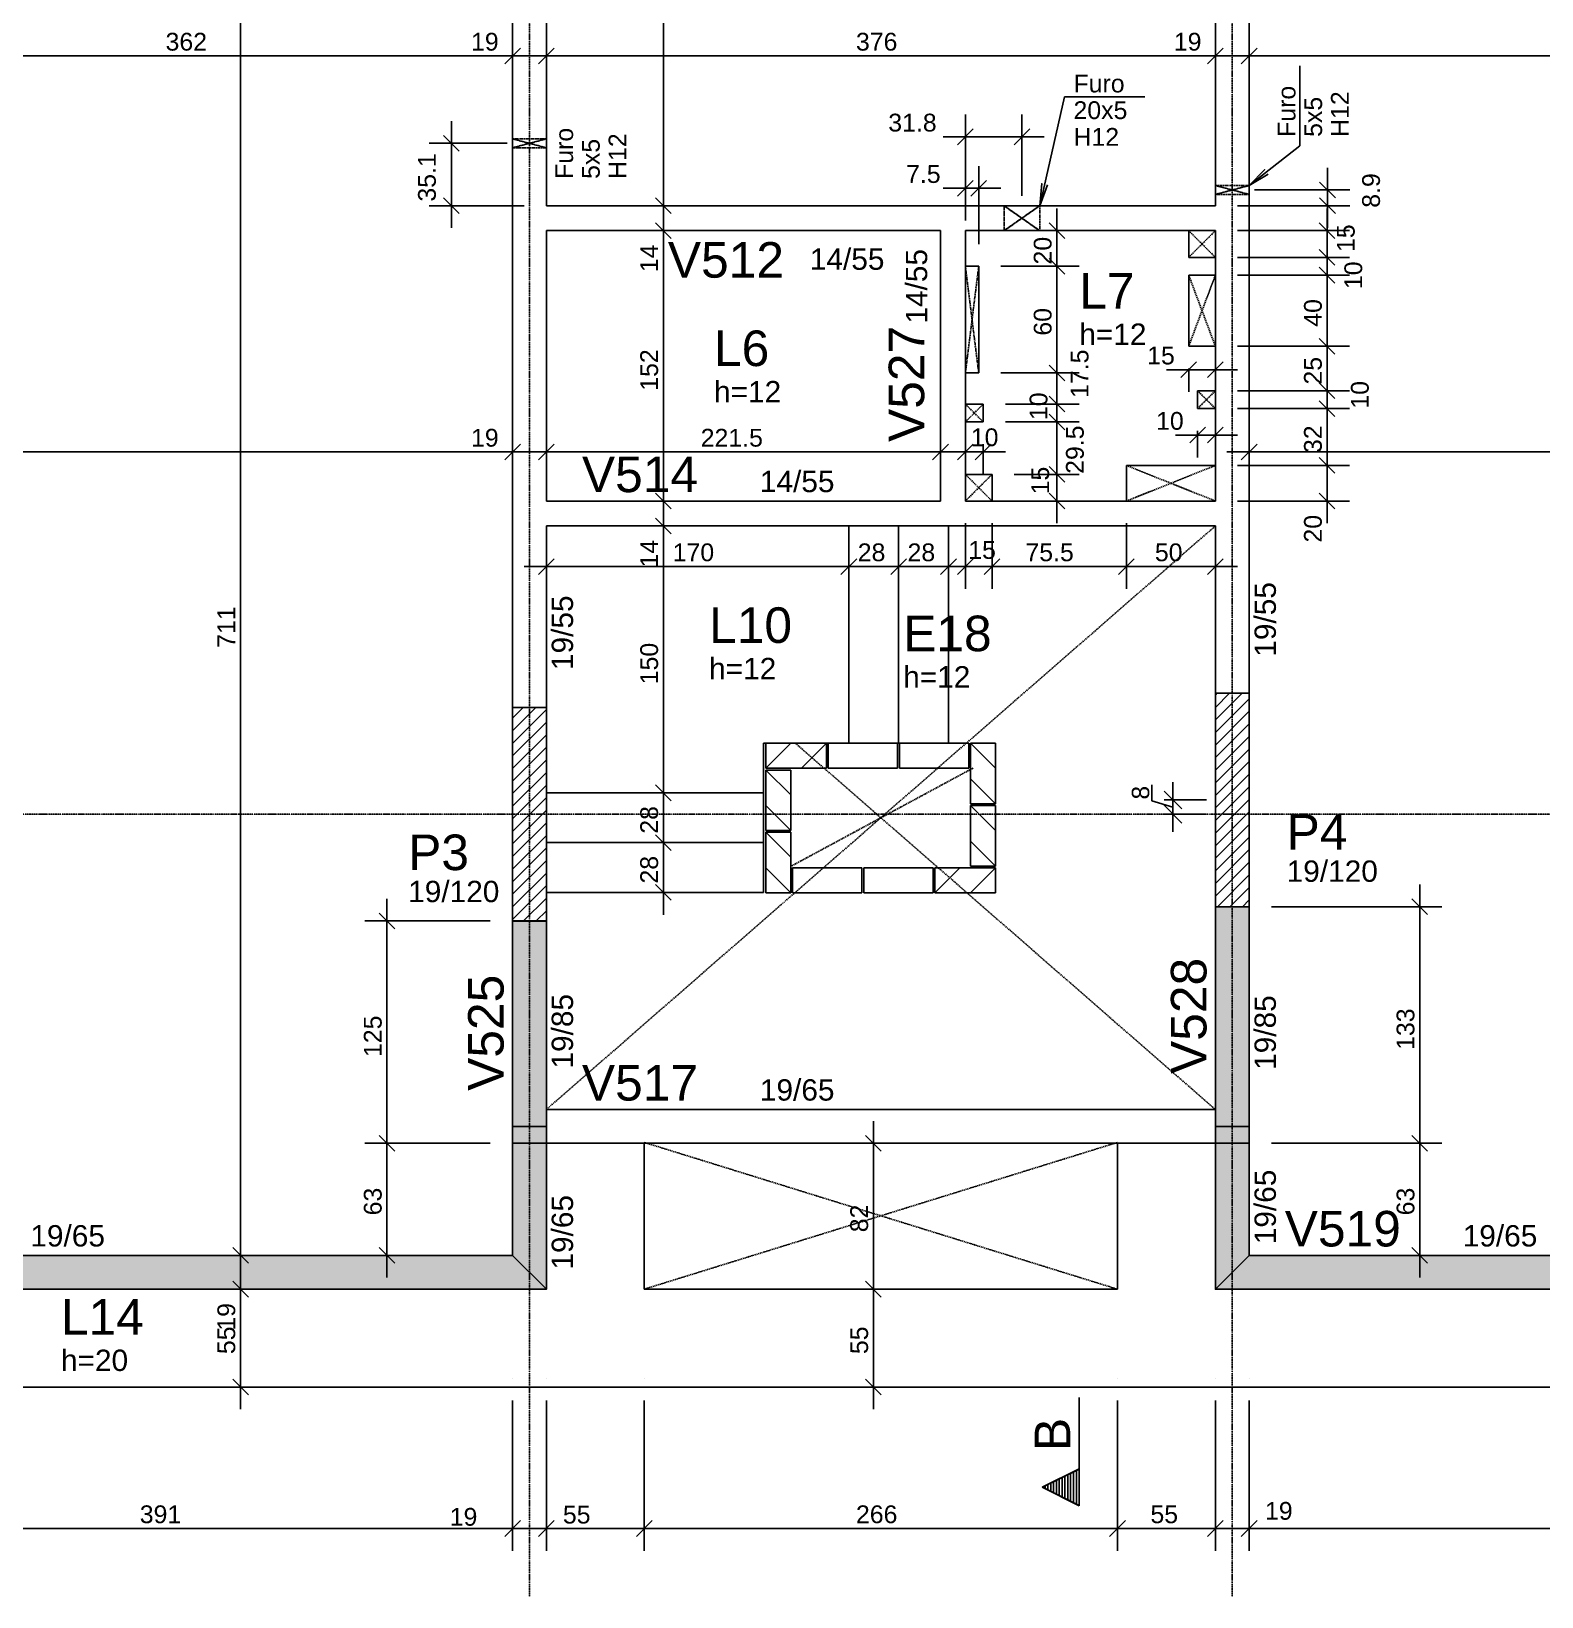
# Model space of a CAD drawing. Extents: x 37185 to 43130, y -8131 to -3914.
# Drawn here: x 38910 to 39759, y -6276 to -5396 of the extents above; entities that cross this region are included whole.
import ezdxf

# ---------------------------------------------------------------- set-up
doc = ezdxf.new("R2010")
doc.units = 0
doc.header["$MEASUREMENT"] = 0
doc.linetypes.add('ESTILO_TQS_0001', pattern=[1, 0.7, -0.3])
doc.linetypes.add('ESTILO_TQS_0004', pattern=[1.12, 0.5, -0.2, 0.01, -0.2, 0.01, -0.2])
doc.layers.get('0').update_dxf_attribs({"linetype": 'CONTINUOUS'})
doc.layers.get('Defpoints').update_dxf_attribs({"linetype": 'CONTINUOUS'})
for name, color, linetype in [('37', 4, 'CONTINUOUS'), ('39', 74, 'CONTINUOUS'), ('42', 3, 'CONTINUOUS'), ('43', 3, 'CONTINUOUS'), ('44', 3, 'CONTINUOUS'), ('45', 2, 'CONTINUOUS'), ('46', 2, 'CONTINUOUS'), ('47', 2, 'CONTINUOUS'), ('53', 242, 'CONTINUOUS'), ('54', 242, 'CONTINUOUS'), ('55', 12, 'CONTINUOUS'), ('56', 51, 'CONTINUOUS'), ('70', 160, 'CONTINUOUS'), ('73', 2, 'CONTINUOUS'), ('75', 9, 'CONTINUOUS'), ('79', 12, 'CONTINUOUS'), ('80', 6, 'CONTINUOUS'), ('81', 2, 'CONTINUOUS'), ('82', 252, 'CONTINUOUS')]:
    doc.layers.add(name, color=color, linetype=linetype)
doc.layers.add('WP_BLOCOS', color=4, linetype='CONTINUOUS', lineweight=13)
doc.layers.add('WP_EST', color=9, linetype='CONTINUOUS', lineweight=13)
doc.styles.add('Arial_2mm 1-50', font='arial.ttf', dxfattribs={"height": 9.835329})
doc.styles.add('TQS_ARIAL', font='arial.ttf')
doc.dimstyles.new('Diagonal 2mm 1-50', dxfattribs={"dimscale": 30.48, "dimtxt": 9.835329, "dimasz": 0.328084, "dimexe": 0.164042, "dimexo": 0.164042, "dimgap": 0.04101, "dimtad": 1, "dimdsep": 46, "dimtxsty": 'Arial_2mm 1-50', "dimblk1": 'OBLIQUE', "dimblk2": 'OBLIQUE', "dimsah": 1, "dimcen": 0.09, "dimadec": 8, "dimazin": 0, "dimtfac": 1, "dimtdec": 8, "dimtmove": 1, "dimatfit": 0, "dimfxl": 1, "dimtvp": 1, "dimtfillclr": 256, "dimtolj": 1, "dimtzin": 0, "dimarcsym": 2})

# ---------------------------------------------------------------- blocks, each defined once
blk = doc.blocks.new('BL 14x34 - BL 14x34-2802784-1ª FIADA')
at = {"layer": 'WP_BLOCOS'}
for p, q in [((-17, -7), (-3, 7)), ((17, 7), (-17, 7)), ((-17, 7), (-17, -7)), ((-17, -7), (-17, 7)), ((-17, 7), (17, 7)), ((-17, 7), (-17, 7)), ((3, -7), (17, 7)), ((17, -7), (17, 7)), ((17, 7), (17, -7)), ((17, 7), (17, 7)), ((-17, -7), (17, -7)), ((17, -7), (-17, -7)), ((-17, -7), (-17, -7)), ((17, -7), (17, -7))]:
    blk.add_line(p, q, dxfattribs=at)
blk = doc.blocks.new('BL 14x39 - BL 14x39-2803532-1ª FIADA')
at = {"layer": 'WP_BLOCOS'}
for p, q in [((19.5, 7), (-19.5, 7)), ((-19.5, 7), (-19.5, -7)), ((-19.5, -7), (-19.5, 7)), ((-19.5, 7), (19.5, 7)), ((-19.5, 7), (-19.5, 7)), ((19.5, -7), (19.5, 7)), ((19.5, 7), (19.5, -7)), ((19.5, 7), (19.5, 7)), ((-19.5, -7), (19.5, -7)), ((19.5, -7), (-19.5, -7)), ((-19.5, -7), (-19.5, -7)), ((19.5, -7), (19.5, -7))]:
    blk.add_line(p, q, dxfattribs=at)
blk = doc.blocks.new('MODULACAO-SUBS2')
at = {"layer": 'WP_EST'}
for p, rotation in [((39479.97, -8624.72), 180), ((39584.97, -8634.72), 90.00000000000001), ((39469.97, -8649.72), 90.00000000000001), ((39584.97, -8669.72), 90.00000000000001), ((39469.97, -8684.72), 90.00000000000001), ((39574.97, -8694.72), 180)]:
    blk.add_blockref('BL 14x34 - BL 14x34-2802784-1ª FIADA', p, dxfattribs=dict(at, rotation=rotation))
for p in [(39517.47, -8624.72), (39557.47, -8624.72), (39497.47, -8694.72), (39537.47, -8694.72)]:
    blk.add_blockref('BL 14x39 - BL 14x39-2803532-1ª FIADA', p, dxfattribs=at)
blk = doc.blocks.new('_Oblique')
at = {"color": 0, "linetype": 'ByBlock', "lineweight": -2}
blk.add_line((-0.5, -0.5), (0.5, 0.5), dxfattribs=at)
blk = doc.blocks.new('*D79')
at = {"layer": '55', "color": 0, "linetype": 'Continuous', "lineweight": -2}
for p, q in [((39539.51, -5819.47), (39539.51, -5828.45)), ((39551.4, -5828.02), (39551.4, -5818.02)), ((39539.51, -5828.45), (39551.4, -5832.02)), ((39570.25, -5828.02), (39546.4, -5828.02)), ((39551.4, -5828.02), (39551.4, -5836.02)), ((39570.25, -5836.02), (39546.4, -5836.02)), ((39551.4, -5836.02), (39551.4, -5846.02))]:
    blk.add_line(p, q, dxfattribs=at)
at = {"layer": 'Defpoints', "color": 0, "linetype": 'Continuous'}
for p in [(39575.25, -5828.02), (39551.4, -5836.02), (39575.25, -5836.02)]:
    blk.add_point(p, dxfattribs=at)
at = {"layer": '55', "color": 0, "linetype": 'Continuous', "lineweight": -2, "xscale": 10, "yscale": 10, "zscale": 10}
for p, rotation in [((39551.4, -5828.02), 270), ((39551.4, -5836.02), 90)]:
    blk.add_blockref('_Oblique', p, dxfattribs=dict(at, rotation=rotation))
at = {"layer": '55', "color": 0, "linetype": 'Continuous', "insert": (39533.24, -5823.96), "char_height": 9.835, "attachment_point": 5, "rotation": 90, "style": 'Arial_2mm 1-50'}
blk.add_mtext('\\A1;8', dxfattribs=at)

msp = doc.modelspace()

# ---------------------------------------------------------------- linework, layer by layer
at = {"layer": '37', "linetype": 'Continuous'}
for points in [[(39199.249, -5494.05), (39199.249, -5363.524)], [(39575.249, -5363.524), (39575.249, -5494.05)], [(39180.249, -5373.024), (39180.249, -5501.05)], [(39594.249, -5501.05), (39594.249, -5373.024)], [(39427.749, -5494.05), (39199.249, -5494.05)], [(39575.249, -5494.05), (39427.749, -5494.05)], [(39180.249, -5501.05), (39180.249, -5667.024)], [(39594.249, -5667.024), (39594.249, -5501.05)], [(39199.249, -5660.024), (39199.249, -5508.05)], [(39199.249, -5508.05), (39420.749, -5508.05)], [(39420.749, -5508.05), (39420.749, -5660.024)], [(39434.749, -5508.05), (39575.249, -5508.05)], [(39434.749, -5660.024), (39434.749, -5508.05)], [(39575.249, -5508.05), (39575.249, -5660.024)], [(39420.749, -5660.024), (39199.249, -5660.024)], [(39575.249, -5660.024), (39434.749, -5660.024)], [(39180.249, -5667.024), (39180.249, -5776.026)], [(39199.249, -5776.026), (39199.249, -5674.024)], [(39199.249, -5674.024), (39427.749, -5674.024)], [(39427.749, -5674.024), (39575.249, -5674.024)], [(39575.249, -5674.024), (39575.249, -5768.018)], [(39594.249, -5768.018), (39594.249, -5667.024)], [(39575.249, -5888.018), (39575.249, -6002.024)], [(39594.249, -6011.524), (39594.249, -5888.018)], [(39180.249, -5896.026), (39180.249, -6011.524)], [(39199.249, -6002.024), (39199.249, -5896.026)], [(39575.249, -6002.024), (39199.249, -6002.024)], [(39180.249, -6011.524), (39180.249, -6084.025)], [(39594.249, -6084.025), (39594.249, -6011.524)], [(39180.249, -6021.024), (39199.249, -6021.024)], [(39199.249, -6103.025), (39199.249, -6021.024)], [(39199.249, -6021.024), (39575.249, -6021.024)], [(39575.249, -6021.024), (39575.249, -6103.025)], [(39594.249, -6021.024), (39575.249, -6021.024)], [(39180.249, -6084.025), (38789.249, -6084.025)], [(39985.249, -6084.025), (39594.249, -6084.025)], [(38770.249, -6103.025), (39199.249, -6103.025)], [(39575.249, -6103.025), (40004.249, -6103.025)]]:
    msp.add_lwpolyline(points, dxfattribs=at)
at = {"layer": '39', "linetype": 'Continuous'}
for p, q in [((39575.249, -5783.052), (39590.283, -5768.018)), ((39575.249, -5775.981), (39583.212, -5768.018)), ((39575.249, -5768.91), (39576.141, -5768.018)), ((39575.249, -5790.123), (39594.249, -5771.123)), ((39180.249, -5789.143), (39193.366, -5776.026)), ((39180.249, -5782.072), (39186.295, -5776.026)), ((39180.249, -5796.215), (39199.249, -5777.215)), ((39575.249, -5797.194), (39594.249, -5778.194)), ((39180.249, -5803.286), (39199.249, -5784.286)), ((39575.249, -5804.265), (39594.249, -5785.265)), ((39180.249, -5810.357), (39199.249, -5791.357)), ((39575.249, -5811.336), (39594.249, -5792.336)), ((39180.249, -5817.428), (39199.249, -5798.428)), ((39180.249, -5824.499), (39199.249, -5805.499)), ((39575.249, -5818.408), (39594.249, -5799.408)), ((39575.249, -5825.479), (39594.249, -5806.479)), ((39180.249, -5831.57), (39199.249, -5812.57)), ((39575.249, -5832.55), (39594.249, -5813.55)), ((39180.249, -5838.641), (39199.249, -5819.641)), ((39575.249, -5839.621), (39594.249, -5820.621)), ((39180.249, -5845.712), (39199.249, -5826.712)), ((39575.249, -5846.692), (39594.249, -5827.692)), ((39180.249, -5852.783), (39199.249, -5833.783)), ((39180.249, -5859.854), (39199.249, -5840.854)), ((39575.249, -5853.763), (39594.249, -5834.763)), ((39575.249, -5860.834), (39594.249, -5841.834)), ((39180.249, -5866.925), (39199.249, -5847.925)), ((39575.249, -5867.905), (39594.249, -5848.905)), ((39180.249, -5873.996), (39199.249, -5854.996)), ((39575.249, -5874.976), (39594.249, -5855.976)), ((39180.249, -5881.067), (39199.249, -5862.067)), ((39575.249, -5882.047), (39594.249, -5863.047)), ((39180.249, -5888.138), (39199.249, -5869.138)), ((39180.249, -5895.209), (39199.249, -5876.209)), ((39576.349, -5888.018), (39594.249, -5870.118)), ((39583.42, -5888.018), (39594.249, -5877.189)), ((39186.503, -5896.026), (39199.249, -5883.281)), ((39590.491, -5888.018), (39594.249, -5884.26)), ((39193.574, -5896.026), (39199.249, -5890.352))]:
    msp.add_line(p, q, dxfattribs=at)
for points in [[(39575.249, -5888.018), (39594.249, -5888.018), (39594.249, -5768.018), (39575.249, -5768.018), (39575.249, -5888.018)], [(39180.249, -5896.026), (39199.249, -5896.026), (39199.249, -5776.026), (39180.249, -5776.026), (39180.249, -5896.026)]]:
    msp.add_lwpolyline(points, dxfattribs=at)
at = {"layer": '53', "linetype": 'ESTILO_TQS_0001'}
for points in [[(39189.749, -5458.958), (39199.249, -5461.458), (39199.249, -5456.458), (39189.749, -5458.958), (39199.249, -5456.458), (39180.249, -5456.458), (39189.749, -5458.958), (39180.249, -5456.458), (39180.249, -5461.458), (39189.749, -5458.958), (39180.249, -5461.458), (39199.249, -5461.458), (39189.749, -5458.958)], [(39584.749, -5485.174), (39594.249, -5487.674), (39594.249, -5482.674), (39584.749, -5485.174), (39594.249, -5482.674), (39575.249, -5482.674), (39584.749, -5485.174), (39575.249, -5482.674), (39575.249, -5487.674), (39584.749, -5485.174), (39575.249, -5487.674), (39594.249, -5487.674), (39584.749, -5485.174)], [(39466.501, -5501.05), (39456.501, -5508.05), (39476.501, -5508.05), (39466.501, -5501.05), (39476.501, -5508.05), (39476.501, -5494.05), (39466.501, -5501.05), (39476.501, -5494.05), (39456.501, -5494.05), (39466.501, -5501.05), (39456.501, -5494.05), (39456.501, -5508.05), (39466.501, -5501.05)]]:
    msp.add_lwpolyline(points, dxfattribs=at)
at = {"layer": '56', "linetype": 'Continuous'}
for points in [[(39594.249, -6011.524), (39594.249, -5888.118), (39575.249, -5888.118), (39575.249, -6011.524), (39594.249, -6011.524)], [(39199.249, -6011.524), (39199.249, -5896.126), (39180.249, -5896.126), (39180.249, -6011.524), (39199.249, -6011.524)], [(39199.249, -6103.025), (39199.249, -6011.524), (39180.249, -6011.524), (39180.249, -6084.025), (39199.249, -6103.025)], [(39594.249, -6084.025), (39594.249, -6011.524), (39575.249, -6011.524), (39575.249, -6103.025), (39594.249, -6084.025)], [(38770.249, -6103.025), (39199.249, -6103.025), (39180.249, -6084.025), (38789.249, -6084.025), (38770.249, -6103.025)], [(39575.249, -6103.025), (40004.249, -6103.025), (39985.249, -6084.025), (39594.249, -6084.025), (39575.249, -6103.025)]]:
    msp.add_lwpolyline(points, dxfattribs=at)
for points in [[(39594.249, -6011.524), (39594.249, -5888.118), (39575.249, -5888.118)], [(39594.249, -6011.524), (39575.249, -5888.118), (39575.249, -6011.524)], [(39199.249, -6011.524), (39199.249, -5896.126), (39180.249, -5896.126)], [(39199.249, -6011.524), (39180.249, -5896.126), (39180.249, -6011.524)], [(39199.249, -6103.025), (39199.249, -6011.524), (39180.249, -6011.524)], [(39199.249, -6103.025), (39180.249, -6011.524), (39180.249, -6084.025)], [(39199.249, -6011.524), (39180.249, -6011.524), (39199.249, -6011.524)], [(39594.249, -6084.025), (39594.249, -6011.524), (39575.249, -6011.524)], [(39594.249, -6084.025), (39575.249, -6011.524), (39575.249, -6103.025)], [(39594.249, -6011.524), (39575.249, -6011.524), (39594.249, -6011.524)], [(38770.249, -6103.025), (39199.249, -6103.025), (39180.249, -6084.025)], [(38770.249, -6103.025), (39180.249, -6084.025), (38789.249, -6084.025)], [(39199.249, -6103.025), (39180.249, -6084.025), (39199.249, -6103.025)], [(39594.249, -6084.025), (39575.249, -6103.025), (39594.249, -6084.025)], [(39575.249, -6103.025), (40004.249, -6103.025), (39985.249, -6084.025)], [(39575.249, -6103.025), (39985.249, -6084.025), (39594.249, -6084.025)], [(39575.249, -6103.025), (39594.249, -6084.025), (39575.249, -6103.025)]]:
    msp.add_solid(points, dxfattribs=at)
at = {"layer": '70', "linetype": 'ESTILO_TQS_0004'}
for p, q in [((39189.749, -4438.149), (39189.749, -6275.869)), ((39584.749, -4438.149), (39584.749, -6275.869)), ((38152.366, -5836.024), (40561.112, -5836.024))]:
    msp.add_line(p, q, dxfattribs=at)
at = {"layer": '73', "linetype": 'Continuous'}
for points in [[(39397.249, -5674.024), (39397.249, -5796.024), (39369.249, -5796.024), (39369.249, -5674.024), (39397.249, -5674.024)], [(39425.249, -5674.024), (39425.249, -5796.024), (39397.249, -5796.024), (39397.249, -5674.024), (39425.249, -5674.024)], [(39321.249, -5824.024), (39321.249, -5852.024), (39199.249, -5852.024), (39199.249, -5824.024), (39321.249, -5824.024)], [(39321.249, -5852.024), (39321.249, -5880.024), (39199.249, -5880.024), (39199.249, -5852.024), (39321.249, -5852.024)]]:
    msp.add_lwpolyline(points, dxfattribs=at)
at = {"layer": '75', "linetype": 'Continuous'}
for p, q in [((39265.02, -5506.55), (39265.02, -5220.524)), ((39027.383, -6096.525), (39027.383, -5360.524)), ((39180.249, -5405.329), (39180.249, -5397.343)), ((39180.249, -5414.516), (39180.249, -5397.343)), ((39199.249, -5409.766), (39199.249, -5397.343)), ((39199.249, -5409.766), (39199.249, -5397.343)), ((39575.249, -5416.287), (39575.249, -5397.343)), ((39575.249, -5416.287), (39575.249, -5397.343)), ((39594.249, -5401.271), (39594.249, -5397.343)), ((38805.749, -5409.843), (39192.749, -5409.843)), ((39167.749, -5409.843), (39211.749, -5409.843)), ((39175.829, -5414.263), (39184.668, -5405.424)), ((39175.829, -5414.263), (39184.668, -5405.424)), ((39186.749, -5409.843), (39587.749, -5409.843)), ((39194.829, -5414.263), (39203.668, -5405.424)), ((39194.829, -5414.263), (39203.668, -5405.424)), ((39562.749, -5409.843), (39606.749, -5409.843)), ((39570.829, -5414.263), (39579.668, -5405.424)), ((39570.829, -5414.263), (39579.668, -5405.424)), ((39581.749, -5409.843), (39968.749, -5409.843)), ((39589.829, -5414.263), (39598.668, -5405.424)), ((39589.829, -5414.263), (39598.668, -5405.424)), ((39594.249, -5405.172), (39594.249, -5405.172)), ((39180.249, -5417.829), (39180.249, -5417.829)), ((39594.249, -5413.771), (39594.249, -5413.771)), ((39594.249, -5417.672), (39594.249, -5422.343)), ((39180.249, -5427.016), (39180.249, -5427.016)), ((39199.249, -5422.266), (39199.249, -5422.266)), ((39199.249, -5422.266), (39199.249, -5422.266)), ((39575.249, -5428.787), (39575.249, -5428.787)), ((39575.249, -5428.787), (39575.249, -5428.787)), ((39434.749, -5502.362), (39434.749, -5442.812)), ((39466.501, -5488.55), (39466.501, -5442.812)), ((39150.314, -5463.378), (39141.475, -5454.539)), ((39145.894, -5506.55), (39145.894, -5446.458)), ((39430.329, -5459.731), (39439.168, -5450.892)), ((39462.081, -5459.731), (39470.92, -5450.892)), ((39177.249, -5458.958), (39133.394, -5458.958)), ((39189.749, -5458.958), (39189.749, -5458.958)), ((39422.249, -5455.312), (39479.001, -5455.312)), ((39434.749, -5502.362), (39434.749, -5471.71)), ((39442.249, -5515.551), (39442.249, -5471.71)), ((39638.271, -5506.55), (39638.271, -5472.674)), ((39265.02, -5520.55), (39265.02, -5481.55)), ((39439.168, -5479.791), (39430.329, -5488.629)), ((39446.668, -5479.791), (39437.829, -5488.629)), ((39642.691, -5489.594), (39633.852, -5480.755)), ((39150.314, -5498.47), (39141.475, -5489.631)), ((39269.44, -5498.47), (39260.601, -5489.631)), ((39269.44, -5498.47), (39260.601, -5489.631)), ((39454.749, -5484.21), (39422.249, -5484.21)), ((39584.749, -5485.174), (39584.749, -5485.174)), ((39597.249, -5485.174), (39650.771, -5485.174)), ((39642.691, -5498.47), (39633.852, -5489.631)), ((39186.749, -5494.05), (39133.394, -5494.05)), ((39199.249, -5494.05), (39199.249, -5494.05)), ((39243.352, -5494.05), (39243.352, -5494.05)), ((39243.352, -5494.05), (39243.352, -5494.05)), ((39255.852, -5494.05), (39277.52, -5494.05)), ((39255.852, -5494.05), (39277.52, -5494.05)), ((39265.02, -5672.524), (39265.02, -5495.55)), ((39486.178, -5540.551), (39486.178, -5495.55)), ((39575.249, -5494.05), (39575.249, -5494.05)), ((39587.749, -5494.05), (39650.771, -5494.05)), ((39638.05, -5535.55), (39638.05, -5495.55)), ((39269.44, -5512.47), (39260.601, -5503.631)), ((39269.44, -5512.47), (39260.601, -5503.631)), ((39466.501, -5501.05), (39466.501, -5501.05)), ((39490.597, -5512.47), (39481.758, -5503.631)), ((39642.47, -5512.47), (39633.631, -5503.631)), ((39241.864, -5508.05), (39241.864, -5508.05)), ((39254.364, -5508.05), (39277.52, -5508.05)), ((39259.522, -5508.05), (39259.522, -5508.05)), ((39272.022, -5508.05), (39277.52, -5508.05)), ((39434.749, -5514.862), (39434.749, -5514.862)), ((39434.749, -5514.862), (39434.749, -5514.862)), ((39492.499, -5508.05), (39473.678, -5508.05)), ((39486.178, -5600.551), (39486.178, -5515.551)), ((39504.999, -5508.05), (39504.999, -5508.05)), ((39575.249, -5508.05), (39575.249, -5508.05)), ((39587.749, -5508.05), (39650.55, -5508.05)), ((39638.05, -5545.551), (39638.05, -5510.55)), ((39490.597, -5532.471), (39481.758, -5523.632)), ((39490.597, -5532.471), (39481.758, -5523.632)), ((39575.249, -5523.05), (39575.249, -5523.05)), ((39575.249, -5523.05), (39575.249, -5523.05)), ((39587.749, -5523.05), (39650.55, -5523.05)), ((39587.749, -5523.05), (39650.55, -5523.05)), ((39642.47, -5527.47), (39633.631, -5518.631)), ((39642.47, -5527.47), (39633.631, -5518.631)), ((39638.05, -5585.551), (39638.05, -5520.551)), ((39442.249, -5528.051), (39442.249, -5528.051)), ((39442.249, -5528.051), (39442.249, -5528.051)), ((39442.249, -5528.051), (39442.249, -5528.051)), ((39454.749, -5528.051), (39498.678, -5528.051)), ((39454.749, -5528.051), (39498.678, -5528.051)), ((39575.249, -5533.051), (39575.249, -5533.051)), ((39575.249, -5533.051), (39575.249, -5533.051)), ((39587.749, -5533.051), (39650.55, -5533.051)), ((39587.749, -5533.051), (39650.55, -5533.051)), ((39642.47, -5537.471), (39633.631, -5528.632)), ((39642.47, -5537.471), (39633.631, -5528.632)), ((39638.05, -5610.551), (39638.05, -5560.551)), ((39642.47, -5577.471), (39633.631, -5568.632)), ((39642.47, -5577.471), (39633.631, -5568.632)), ((39486.178, -5618.051), (39486.178, -5575.551)), ((39560.249, -5573.051), (39560.249, -5573.051)), ((39575.249, -5573.051), (39575.249, -5573.051)), ((39575.249, -5573.051), (39575.249, -5573.051)), ((39587.749, -5573.051), (39650.55, -5573.051)), ((39587.749, -5573.051), (39650.55, -5573.051)), ((39490.597, -5592.471), (39481.758, -5583.632)), ((39490.597, -5592.471), (39481.758, -5583.632)), ((39547.749, -5586.22), (39587.749, -5586.22)), ((39555.829, -5590.64), (39564.668, -5581.801)), ((39560.249, -5585.551), (39560.249, -5598.72)), ((39570.829, -5590.64), (39579.668, -5581.801)), ((39575.249, -5581.393), (39575.249, -5581.393)), ((39638.05, -5620.551), (39638.05, -5585.551)), ((39442.249, -5588.051), (39442.249, -5588.051)), ((39442.249, -5588.051), (39442.249, -5588.051)), ((39454.749, -5588.051), (39498.678, -5588.051)), ((39454.749, -5588.051), (39498.678, -5588.051)), ((39486.178, -5628.051), (39486.178, -5593.051)), ((39575.249, -5593.893), (39575.249, -5598.72)), ((39642.47, -5602.471), (39633.631, -5593.632)), ((39642.47, -5602.471), (39633.631, -5593.632)), ((39638.05, -5652.524), (39638.05, -5595.551)), ((39490.597, -5609.971), (39481.758, -5601.132)), ((39490.597, -5609.971), (39481.758, -5601.132)), ((39486.178, -5657.524), (39486.178, -5603.051)), ((39575.249, -5598.051), (39575.249, -5598.051)), ((39575.249, -5598.051), (39575.249, -5598.051)), ((39587.749, -5598.051), (39650.55, -5598.051)), ((39587.749, -5598.051), (39650.55, -5598.051)), ((39642.47, -5612.471), (39633.631, -5603.632)), ((39642.47, -5612.471), (39633.631, -5603.632)), ((39180.249, -5613.337), (39180.249, -5613.337)), ((39444.749, -5605.551), (39444.749, -5605.551)), ((39444.749, -5605.551), (39444.749, -5605.551)), ((39457.249, -5605.551), (39498.678, -5605.551)), ((39457.249, -5605.551), (39498.678, -5605.551)), ((39490.597, -5619.971), (39481.758, -5611.132)), ((39490.597, -5619.971), (39481.758, -5611.132)), ((39565.249, -5608.051), (39565.249, -5608.051)), ((39575.249, -5608.051), (39575.249, -5608.051)), ((39575.249, -5608.051), (39575.249, -5608.051)), ((39587.749, -5608.051), (39650.55, -5608.051)), ((39587.749, -5608.051), (39650.55, -5608.051)), ((39199.249, -5614.577), (39199.249, -5614.577)), ((39199.249, -5614.577), (39199.249, -5614.577)), ((39420.749, -5626.531), (39420.749, -5619.939)), ((39444.749, -5615.551), (39444.749, -5615.551)), ((39444.749, -5615.551), (39444.749, -5615.551)), ((39444.749, -5615.551), (39444.749, -5615.551)), ((39457.249, -5615.551), (39498.678, -5615.551)), ((39457.249, -5615.551), (39498.678, -5615.551)), ((39560.829, -5627.381), (39569.668, -5618.542)), ((39565.249, -5620.551), (39565.249, -5635.461)), ((39570.829, -5627.381), (39579.668, -5618.542)), ((39575.249, -5616.2), (39575.249, -5616.2)), ((39175.829, -5636.858), (39184.668, -5628.019)), ((39175.829, -5636.858), (39184.668, -5628.019)), ((39180.249, -5625.837), (39180.249, -5644.939)), ((39194.829, -5636.858), (39203.668, -5628.019)), ((39194.829, -5636.858), (39203.668, -5628.019)), ((39199.249, -5627.077), (39199.249, -5644.939)), ((39199.249, -5627.077), (39199.249, -5644.939)), ((39416.329, -5636.858), (39425.168, -5628.019)), ((39439.168, -5628.019), (39430.329, -5636.858)), ((39434.749, -5623.304), (39434.749, -5623.304)), ((39449.168, -5628.019), (39440.329, -5636.858)), ((39444.749, -5628.051), (39444.749, -5644.939)), ((39552.749, -5622.961), (39587.749, -5622.961)), ((39575.249, -5628.7), (39575.249, -5635.461)), ((39589.829, -5636.858), (39598.668, -5628.019)), ((39638.05, -5672.524), (39638.05, -5627.524)), ((38491.749, -5632.439), (39192.749, -5632.439)), ((39167.749, -5632.439), (39211.749, -5632.439)), ((39180.249, -5632.439), (39180.249, -5632.439)), ((39186.749, -5632.439), (39433.249, -5632.439)), ((39420.749, -5639.031), (39420.749, -5639.031)), ((39457.249, -5632.439), (39422.249, -5632.439)), ((39434.749, -5635.804), (39434.749, -5644.939)), ((39486.178, -5672.524), (39486.178, -5632.524)), ((39581.749, -5632.439), (40282.749, -5632.439)), ((39594.249, -5632.439), (39594.249, -5632.439)), ((39642.47, -5644.444), (39633.631, -5635.605)), ((39642.47, -5644.444), (39633.631, -5635.605)), ((39265.02, -5686.524), (39265.02, -5647.524)), ((39449.749, -5645.024), (39449.749, -5645.024)), ((39449.749, -5645.024), (39449.749, -5645.024)), ((39462.249, -5645.024), (39498.678, -5645.024)), ((39462.249, -5645.024), (39498.678, -5645.024)), ((39490.597, -5649.444), (39481.758, -5640.605)), ((39490.597, -5649.444), (39481.758, -5640.605)), ((39575.249, -5640.024), (39575.249, -5640.024)), ((39575.249, -5640.024), (39575.249, -5640.024)), ((39587.749, -5640.024), (39650.55, -5640.024)), ((39587.749, -5640.024), (39650.55, -5640.024)), ((39269.44, -5664.444), (39260.601, -5655.605)), ((39269.44, -5664.444), (39260.601, -5655.605)), ((39490.597, -5664.444), (39481.758, -5655.605)), ((39642.47, -5664.444), (39633.631, -5655.605)), ((39258.274, -5660.024), (39252.52, -5660.024)), ((39258.274, -5660.024), (39252.52, -5660.024)), ((39265.02, -5661.524), (39265.02, -5836.524)), ((39270.774, -5660.024), (39270.774, -5660.024)), ((39270.774, -5660.024), (39270.774, -5660.024)), ((39434.749, -5660.024), (39434.749, -5660.024)), ((39449.749, -5660.024), (39449.749, -5660.024)), ((39449.749, -5660.024), (39449.749, -5660.024)), ((39460.101, -5660.024), (39460.101, -5660.024)), ((39472.601, -5660.024), (39498.678, -5660.024)), ((39525.249, -5660.024), (39525.249, -5660.024)), ((39525.249, -5660.024), (39525.249, -5660.024)), ((39575.249, -5660.024), (39575.249, -5660.024)), ((39587.749, -5660.024), (39650.55, -5660.024)), ((39232.226, -5674.024), (39232.226, -5674.024)), ((39244.726, -5674.024), (39277.52, -5674.024)), ((39259.299, -5674.024), (39252.52, -5674.024)), ((39260.601, -5669.605), (39269.44, -5678.444)), ((39269.44, -5678.444), (39260.601, -5669.605)), ((39271.799, -5674.024), (39271.799, -5674.024)), ((39434.749, -5672.524), (39434.749, -5709.343)), ((39449.749, -5672.524), (39449.749, -5709.343)), ((39449.749, -5672.524), (39449.749, -5709.343)), ((39525.249, -5672.524), (39525.249, -5709.343)), ((39525.249, -5672.524), (39525.249, -5709.343)), ((39194.829, -5701.262), (39203.668, -5692.423)), ((39199.249, -5689.34), (39199.249, -5684.343)), ((39364.829, -5701.262), (39373.668, -5692.423)), ((39364.829, -5701.262), (39373.668, -5692.423)), ((39369.249, -5689.618), (39369.249, -5684.343)), ((39369.249, -5689.618), (39369.249, -5684.343)), ((39392.829, -5701.262), (39401.668, -5692.423)), ((39392.829, -5701.262), (39401.668, -5692.423)), ((39397.249, -5694.512), (39397.249, -5684.343)), ((39397.249, -5694.512), (39397.249, -5684.343)), ((39420.829, -5701.262), (39429.668, -5692.423)), ((39425.249, -5691.926), (39425.249, -5684.343)), ((39430.329, -5701.262), (39439.168, -5692.423)), ((39445.329, -5701.262), (39454.168, -5692.423)), ((39445.329, -5701.262), (39454.168, -5692.423)), ((39520.829, -5701.262), (39529.668, -5692.423)), ((39520.829, -5701.262), (39529.668, -5692.423)), ((39570.829, -5701.262), (39579.668, -5692.423)), ((39575.249, -5685.688), (39575.249, -5684.343)), ((39186.749, -5696.843), (39381.749, -5696.843)), ((39356.749, -5696.843), (39409.749, -5696.843)), ((39384.749, -5696.843), (39437.749, -5696.843)), ((39422.249, -5696.843), (39462.249, -5696.843)), ((39437.249, -5696.843), (39537.749, -5696.843)), ((39512.749, -5696.843), (39587.749, -5696.843)), ((39575.249, -5698.188), (39575.249, -5698.188)), ((39199.249, -5701.84), (39199.249, -5701.84)), ((39369.249, -5702.118), (39369.249, -5702.118)), ((39369.249, -5702.118), (39369.249, -5702.118)), ((39397.249, -5707.012), (39397.249, -5707.012)), ((39397.249, -5707.012), (39397.249, -5707.012)), ((39425.249, -5704.426), (39425.249, -5704.426)), ((39265.02, -5811.524), (39265.02, -5864.524)), ((39236.502, -5824.024), (39236.502, -5824.024)), ((39249.002, -5824.024), (39277.52, -5824.024)), ((39275.331, -5824.024), (39252.52, -5824.024)), ((39260.601, -5819.605), (39269.44, -5828.444)), ((39260.601, -5819.605), (39269.44, -5828.444)), ((39287.831, -5824.024), (39287.831, -5824.024)), ((39265.02, -5839.524), (39265.02, -5892.524)), ((39260.601, -5847.605), (39269.44, -5856.444)), ((39260.601, -5847.605), (39269.44, -5856.444)), ((39277.83, -5852.024), (39252.52, -5852.024)), ((39277.83, -5852.024), (39252.52, -5852.024)), ((39290.33, -5852.024), (39290.33, -5852.024)), ((39290.33, -5852.024), (39290.33, -5852.024)), ((39260.601, -5875.605), (39269.44, -5884.444)), ((39690.089, -6033.524), (39690.089, -5875.518)), ((39109.691, -6033.524), (39109.691, -5883.526)), ((39267.578, -5880.024), (39252.52, -5880.024)), ((39280.078, -5880.024), (39280.078, -5880.024)), ((39694.509, -5892.437), (39685.67, -5883.598)), ((39114.11, -5900.445), (39105.271, -5891.607)), ((39594.249, -5888.018), (39594.249, -5888.018)), ((39606.749, -5888.018), (39702.589, -5888.018)), ((39167.749, -5896.026), (39097.191, -5896.026)), ((39180.249, -5896.026), (39180.249, -5896.026)), ((39109.691, -6096.525), (39109.691, -6008.524)), ((39383.046, -6115.524), (39383.046, -6008.524)), ((39690.089, -6096.525), (39690.089, -6008.524)), ((39114.11, -6025.444), (39105.271, -6016.605)), ((39114.11, -6025.444), (39105.271, -6016.605)), ((39387.466, -6025.444), (39378.627, -6016.605)), ((39694.509, -6025.444), (39685.67, -6016.605)), ((39694.509, -6025.444), (39685.67, -6016.605)), ((39167.749, -6021.024), (39097.191, -6021.024)), ((39167.749, -6021.024), (39097.191, -6021.024)), ((39180.249, -6021.024), (39180.249, -6021.024)), ((39180.249, -6021.024), (39180.249, -6021.024)), ((39374.749, -6021.024), (39370.546, -6021.024)), ((39387.249, -6021.024), (39387.249, -6021.024)), ((39594.249, -6021.024), (39594.249, -6021.024)), ((39594.249, -6021.024), (39594.249, -6021.024)), ((39606.749, -6021.024), (39702.589, -6021.024)), ((39606.749, -6021.024), (39702.589, -6021.024)), ((39031.802, -6088.444), (39022.964, -6079.605)), ((39031.802, -6088.444), (39022.964, -6079.605)), ((39027.383, -6115.525), (39027.383, -6071.525)), ((39114.11, -6088.444), (39105.271, -6079.605)), ((39694.509, -6088.444), (39685.67, -6079.605)), ((39027.383, -6084.025), (39027.383, -6084.025)), ((39027.383, -6084.025), (39027.383, -6084.025)), ((39167.749, -6084.025), (39097.191, -6084.025)), ((39180.249, -6084.025), (39180.249, -6084.025)), ((39594.249, -6084.025), (39594.249, -6084.025)), ((39606.749, -6084.025), (39702.589, -6084.025)), ((39027.383, -6170.524), (39027.383, -6090.525)), ((39383.046, -6170.524), (39383.046, -6090.524)), ((39031.802, -6107.444), (39022.964, -6098.605)), ((39031.802, -6107.444), (39022.964, -6098.605)), ((39027.383, -6103.025), (39027.383, -6103.025)), ((39027.383, -6103.025), (39027.383, -6103.025)), ((39374.749, -6103.024), (39370.546, -6103.024)), ((39374.749, -6103.024), (39370.546, -6103.024)), ((39387.466, -6107.444), (39378.627, -6098.605)), ((39387.466, -6107.444), (39378.627, -6098.605)), ((39387.249, -6103.024), (39387.249, -6103.024)), ((39387.249, -6103.024), (39387.249, -6103.024)), ((39031.802, -6162.444), (39022.964, -6153.605)), ((39027.383, -6158.024), (39027.383, -6158.024)), ((39180.249, -6153.025), (39180.249, -6153.025)), ((39180.249, -6153.025), (39180.249, -6153.025)), ((39199.249, -6153.025), (39199.249, -6153.025)), ((39199.249, -6153.025), (39199.249, -6153.025)), ((39254.249, -6153.025), (39254.249, -6153.025)), ((39254.249, -6153.025), (39254.249, -6153.025)), ((39374.749, -6158.024), (39370.546, -6158.024)), ((39387.466, -6162.444), (39378.627, -6153.605)), ((39387.249, -6158.024), (39387.249, -6158.024)), ((39520.249, -6153.025), (39520.249, -6153.025)), ((39520.249, -6153.025), (39520.249, -6153.025)), ((39575.249, -6153.025), (39575.249, -6153.025)), ((39575.249, -6153.025), (39575.249, -6153.025)), ((39594.249, -6153.025), (39594.249, -6153.025)), ((39594.249, -6153.025), (39594.249, -6153.025)), ((39180.249, -6165.525), (39180.249, -6250.052)), ((39180.249, -6165.525), (39180.249, -6250.052)), ((39199.249, -6165.525), (39199.249, -6250.052)), ((39199.249, -6165.525), (39199.249, -6250.052)), ((39254.249, -6165.525), (39254.249, -6250.052)), ((39254.249, -6165.525), (39254.249, -6250.052)), ((39498.619, -6224.609), (39498.619, -6163.952)), ((39498.706, -6163.952), (39498.706, -6224.75)), ((39520.249, -6165.525), (39520.249, -6250.052)), ((39520.249, -6165.525), (39520.249, -6250.052)), ((39575.249, -6165.525), (39575.249, -6250.052)), ((39575.249, -6165.525), (39575.249, -6250.052)), ((39594.249, -6165.525), (39594.249, -6250.052)), ((39594.249, -6165.525), (39594.249, -6250.052)), ((39477.964, -6214.379), (39498.619, -6204.051)), ((39478.16, -6214.379), (39498.619, -6204.149)), ((39484.346, -6217.472), (39484.346, -6211.285)), ((39485.942, -6218.27), (39485.942, -6210.488)), ((39487.547, -6219.072), (39487.538, -6209.69)), ((39489.133, -6219.865), (39489.133, -6208.892)), ((39490.728, -6220.663), (39490.728, -6208.094)), ((39492.324, -6221.461), (39492.324, -6207.297)), ((39493.919, -6222.259), (39493.919, -6206.499)), ((39495.515, -6223.056), (39495.515, -6205.701)), ((39497.11, -6223.854), (39497.11, -6204.903)), ((39498.706, -6224.75), (39477.964, -6214.379)), ((39498.619, -6224.609), (39478.159, -6214.379)), ((39479.56, -6215.079), (39479.56, -6213.679)), ((39481.155, -6215.877), (39481.155, -6212.881)), ((39482.751, -6216.674), (39482.751, -6212.083)), ((38776.749, -6237.552), (39192.749, -6237.552)), ((39167.749, -6237.552), (39211.749, -6237.552)), ((39175.829, -6241.972), (39184.668, -6233.133)), ((39175.829, -6241.972), (39184.668, -6233.133)), ((39186.749, -6237.552), (39266.749, -6237.552)), ((39194.829, -6241.972), (39203.668, -6233.133)), ((39194.829, -6241.972), (39203.668, -6233.133)), ((39241.749, -6237.552), (39532.749, -6237.552)), ((39249.829, -6241.972), (39258.668, -6233.133)), ((39249.829, -6241.972), (39258.668, -6233.133)), ((39507.749, -6237.552), (39587.749, -6237.552)), ((39515.829, -6241.972), (39524.668, -6233.133)), ((39515.829, -6241.972), (39524.668, -6233.133)), ((39562.749, -6237.552), (39606.749, -6237.552)), ((39570.829, -6241.972), (39579.668, -6233.133)), ((39570.829, -6241.972), (39579.668, -6233.133)), ((39581.749, -6237.552), (39997.749, -6237.552)), ((39589.829, -6241.972), (39598.668, -6233.133)), ((39589.829, -6241.972), (39598.668, -6233.133))]:
    msp.add_line(p, q, dxfattribs=at)
for points in [[(39622.716, -5415.337), (39622.716, -5460.337), (39594.249, -5482.674), (39602.991, -5473.74), (39594.249, -5482.674), (39605.006, -5476.307)], [(39535.51, -5432.829), (39490.51, -5432.829), (39476.501, -5494.05), (39477.675, -5481.606), (39476.501, -5494.05), (39480.856, -5482.334)]]:
    msp.add_lwpolyline(points, dxfattribs=at)
at = {"layer": '79', "linetype": 'Continuous'}
msp.add_lwpolyline([(39498.619, -6224.609), (39478.16, -6214.379), (39498.619, -6204.149), (39498.619, -6224.609)], dxfattribs=at)
at = {"layer": '80', "linetype": 'Continuous'}
for p, q in [((39560.249, -5508.05), (39560.249, -5523.05)), ((39560.249, -5523.05), (39575.249, -5523.05)), ((39434.749, -5528.051), (39442.249, -5528.051)), ((39442.249, -5528.051), (39442.249, -5588.051)), ((39575.249, -5533.051), (39560.249, -5533.051)), ((39560.249, -5533.051), (39560.249, -5573.051)), ((39560.249, -5573.051), (39575.249, -5573.051)), ((39442.249, -5588.051), (39434.749, -5588.051)), ((39575.249, -5598.051), (39565.249, -5598.051)), ((39565.249, -5598.051), (39565.249, -5608.051)), ((39434.749, -5605.551), (39444.749, -5605.551)), ((39444.749, -5605.551), (39444.749, -5615.551)), ((39565.249, -5608.051), (39575.249, -5608.051)), ((39444.749, -5615.551), (39434.749, -5615.551)), ((39449.749, -5645.024), (39434.749, -5645.024)), ((39449.749, -5660.024), (39449.749, -5645.024)), ((39575.249, -5640.024), (39525.249, -5640.024)), ((39525.249, -5640.024), (39525.249, -5660.024)), ((39369.249, -5796.024), (39369.249, -5674.024)), ((39321.249, -5824.024), (39321.249, -5796.024)), ((39321.249, -5796.024), (39369.249, -5796.024)), ((39199.249, -5824.024), (39321.249, -5824.024)), ((39321.249, -5824.024), (39321.249, -5852.024)), ((39254.249, -6103.024), (39254.249, -6020.524)), ((39520.249, -6103.024), (39520.249, -6020.524)), ((39254.249, -6103.024), (39520.249, -6103.024)), ((38715.249, -6158.024), (39249.249, -6158.024)), ((39249.249, -6158.024), (39524.749, -6158.024)), ((40059.249, -6158.024), (39524.749, -6158.024))]:
    msp.add_line(p, q, dxfattribs=at)
at = {"layer": '81', "linetype": 'ESTILO_TQS_0001'}
for p, q in [((39560.249, -5523.05), (39575.249, -5508.05)), ((39560.249, -5508.05), (39575.249, -5523.05)), ((39434.749, -5588.051), (39442.249, -5528.051)), ((39434.749, -5528.051), (39442.249, -5588.051)), ((39560.249, -5573.051), (39575.249, -5533.051)), ((39560.249, -5533.051), (39575.249, -5573.051)), ((39565.249, -5608.051), (39575.249, -5598.051)), ((39565.249, -5598.051), (39575.249, -5608.051)), ((39434.749, -5615.551), (39444.749, -5605.551)), ((39434.749, -5605.551), (39444.749, -5615.551)), ((39434.749, -5660.024), (39449.749, -5645.024)), ((39434.749, -5645.024), (39449.749, -5660.024)), ((39525.249, -5660.024), (39575.249, -5640.024)), ((39525.249, -5640.024), (39575.249, -5660.024)), ((39199.249, -6002.024), (39575.249, -5674.024)), ((39339.102, -5796.024), (39575.249, -6002.024)), ((39336.347, -5865.527), (39439.249, -5810.024)), ((39254.249, -6103.024), (39520.249, -6020.524)), ((39254.249, -6020.524), (39520.248, -6103.024))]:
    msp.add_line(p, q, dxfattribs=at)
at = {"layer": '82', "linetype": 'Continuous'}
for p, q in [((39584.749, -5828.018), (39584.749, -5828.018)), ((39189.749, -5836.026), (39189.749, -5836.026))]:
    msp.add_line(p, q, dxfattribs=at)

# ---------------------------------------------------------------- block references
at = {"layer": '75', "linetype": 'Continuous'}
msp.add_blockref('MODULACAO-SUBS2', (-140.33, 2821.515), dxfattribs=at)

# ---------------------------------------------------------------- texts
at = {"layer": '42', "linetype": 'Continuous', "style": 'TQS_ARIAL'}
for s, p in [('V512', (39267.568, -5534.475)), ('V514', (39219.249, -5655.024)), ('V517', (39219.249, -5997.024)), ('V519', (39614.249, -6079.025))]:
    msp.add_text(s, height=20, dxfattribs=at).set_placement(p)
for s, p in [('V527', (39411.627, -5626.804)), ('V528', (39570.249, -5982.024)), ('V525', (39175.249, -5991.524))]:
    msp.add_text(s, height=20, rotation=90, dxfattribs=at).set_placement(p)
at = {"layer": '43', "linetype": 'Continuous', "style": 'TQS_ARIAL'}
for s, p in [('P4', (39615.3, -5856.059)), ('P3', (39121.592, -5867.482))]:
    msp.add_text(s, height=20, dxfattribs=at).set_placement(p)
at = {"layer": '44', "linetype": 'Continuous', "style": 'TQS_ARIAL'}
for s, p in [('L7', (39498.761, -5551.833)), ('L6', (39293.464, -5584.164)), ('L10', (39290.715, -5739.77)), ('E18', (39399.784, -5744.432)), ('L14', (38926.452, -6128.61))]:
    msp.add_text(s, height=20, dxfattribs=at).set_placement(p)
at = {"layer": '45', "linetype": 'Continuous', "style": 'TQS_ARIAL'}
for s, p in [('14/55', (39347.326, -5530.043)), ('14/55', (39319.249, -5655.024)), ('19/65', (39319.249, -5997.024)), ('19/65', (38909.249, -6079.025)), ('19/65', (39714.249, -6079.025))]:
    msp.add_text(s, height=12, dxfattribs=at).set_placement(p)
for s, p in [('14/55', (39413.287, -5560.302)), ('19/55', (39609.249, -5747.521)), ('19/55', (39214.249, -5755.025)), ('19/85', (39214.249, -5979.025)), ('19/85', (39609.249, -5979.771)), ('19/65', (39609.249, -6077.774)), ('19/65', (39214.249, -6092.024))]:
    msp.add_text(s, height=12, rotation=90, dxfattribs=at).set_placement(p)
at = {"layer": '46', "linetype": 'Continuous', "style": 'TQS_ARIAL'}
for p in [(39615.3, -5874.059), (39121.592, -5885.482)]:
    msp.add_text('19/120', height=12, dxfattribs=at).set_placement(p)
at = {"layer": '47', "linetype": 'Continuous', "style": 'TQS_ARIAL'}
for s, p in [('h=12', (39498.761, -5572.233)), ('h=12', (39293.464, -5604.564)), ('h=12', (39290.715, -5760.17)), ('h=12', (39399.784, -5764.832)), ('h=20', (38926.452, -6149.01))]:
    msp.add_text(s, height=12, dxfattribs=at).set_placement(p)
at = {"layer": '54', "linetype": 'Continuous', "style": 'TQS_ARIAL'}
for s, p in [('Furo', (39495.51, -5430.329)), ('20x5', (39495.51, -5445.329)), ('H12', (39495.51, -5460.329))]:
    msp.add_text(s, height=10, dxfattribs=at).set_placement(p)
for s, p in [('Furo', (39620.216, -5455.337)), ('5x5', (39635.216, -5455.337)), ('H12', (39650.216, -5455.337)), ('Furo', (39214.249, -5478.958)), ('H12', (39244.249, -5478.958)), ('5x5', (39229.249, -5478.958))]:
    msp.add_text(s, height=10, rotation=90, dxfattribs=at).set_placement(p)
at = {"layer": '75', "linetype": 'Continuous', "style": 'TQS_ARIAL'}
for s, p in [('362', (38985.249, -5406.843)), ('19', (39156.915, -5406.843)), ('376', (39373.249, -5406.843)), ('19', (39551.915, -5406.843)), ('31.8', (39391.415, -5452.312)), ('7.5', (39401.415, -5481.21)), ('15', (39536.915, -5583.22)), ('10', (39541.915, -5619.961)), ('19', (39156.915, -5629.439)), ('221.5', (39285.999, -5629.439)), ('10', (39437.804, -5629.184)), ('170', (39270.249, -5693.843)), ('28', (39374.249, -5693.843)), ('28', (39402.249, -5693.843)), ('15', (39436.37, -5692.532)), ('75.5', (39468.499, -5693.843)), ('50', (39541.249, -5693.843)), ('391', (38970.749, -6234.552)), ('19', (39144.953, -6235.979)), ('55', (39208.555, -6234.744)), ('266', (39373.249, -6234.552)), ('55', (39538.749, -6234.552)), ('19', (39603.149, -6232.627))]:
    msp.add_text(s, height=10, dxfattribs=at).set_placement(p)
for s, height, p in [('35.1', 10, (39137.136, -5491.728)), ('8.9', 10, (39667.742, -5495.181)), ('15', 10, (39653.526, -5520.055)), ('14', 10, (39262.02, -5531.384)), ('20', 10, (39483.178, -5527.051)), ('10', 10, (39657.742, -5540.888)), ('40', 10, (39635.05, -5562.051)), ('60', 10, (39483.178, -5567.051)), ('152', 10, (39262.02, -5598.037)), ('17.5', 10, (39503.923, -5602.065)), ('25', 10, (39635.05, -5594.551)), ('10', 10, (39661.423, -5608.078)), ('10', 10, (39480.853, -5614.512)), ('29.5', 10, (39501.28, -5644.75)), ('32', 10, (39635.05, -5633.038)), ('15', 10, (39481.818, -5656.271)), ('20', 10, (39635.05, -5683.357)), ('14', 10, (39262.02, -5697.357)), ('711', 10, (39024.383, -5742.525)), ('150', 10, (39262.02, -5763.024)), ('28', 10, (39262.02, -5847.024)), ('28', 10, (39262.02, -5875.024)), ('133', 10, (39687.089, -5968.521)), ('125', 10, (39106.691, -5972.525)), ('63', 10, (39106.691, -6061.524)), ('63', 10, (39687.089, -6061.524)), ('82', 10, (39380.046, -6071.024)), ('19', 10, (39024.383, -6126.358)), ('55', 10, (39024.383, -6139.524)), ('55', 10, (39380.046, -6139.524)), ('B', 20, (39493.706, -6193.952))]:
    msp.add_text(s, height=height, rotation=90, dxfattribs=at).set_placement(p)

# ---------------------------------------------------------------- dimensions: what is measured, and where the dimension line sits
at = {"layer": '55', "linetype": 'Continuous'}
dim = msp.add_linear_dim(base=(39551.404, -5836.024), p1=(39575.249, -5828.018), p2=(39575.249, -5836.024), angle=90, text='8', dimstyle='Diagonal 2mm 1-50', override={"dimpost": '<>', "dimtxsty": 'Arial_2mm 1-50'}, dxfattribs=at)
dim.commit()
dim.dimension.update_dxf_attribs({"geometry": '*D79', "text_midpoint": (39533.235, -5827.202)})

doc.saveas('drawing.dxf')
